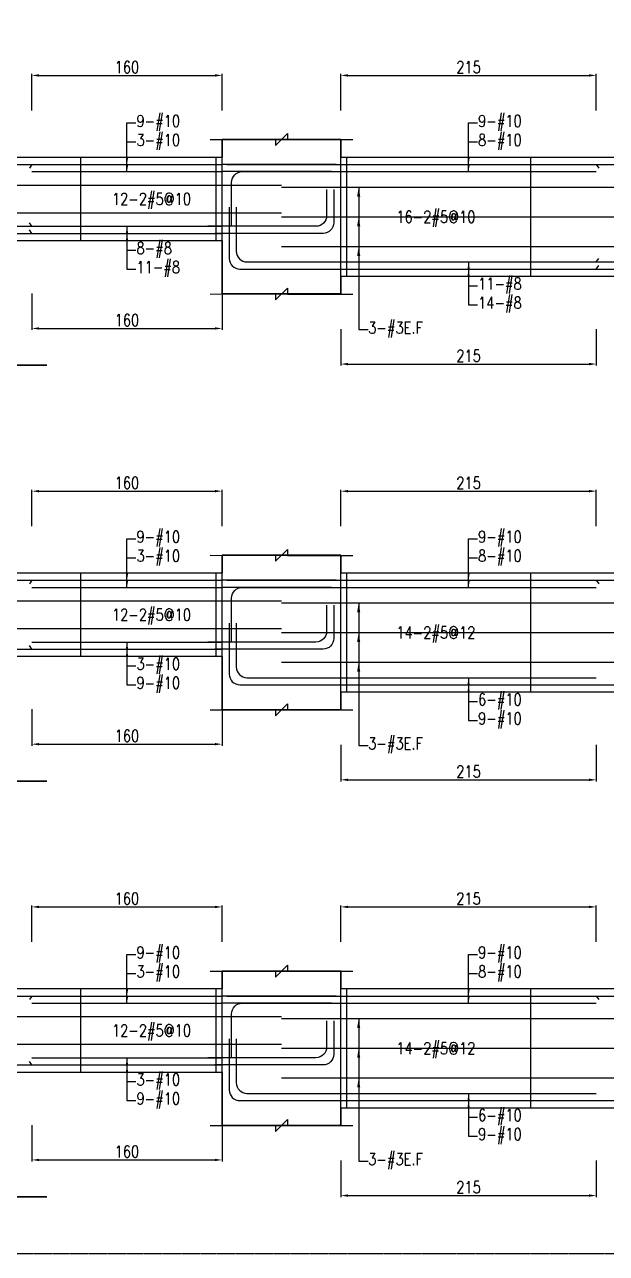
# Model space of a CAD drawing. Header units: millimetres. Extents: x 0 to 84580, y -12276 to 4373.
# Drawn here: x 36564 to 37054, y 0 to 1034 of the extents above; entities that cross this region are included whole.
import ezdxf
from ezdxf.enums import TextEntityAlignment as Align

# ---------------------------------------------------------------- set-up
doc = ezdxf.new("R2010")
doc.units = ezdxf.units.MM
doc.header["$MEASUREMENT"] = 0
doc.linetypes.add('CENTER', pattern=[2, 1.25, -0.25, 0.25, -0.25])
for name, color, linetype in [('S-DIM', 2, 'Continuous'), ('S-GRID', 1, 'CENTER'), ('S-LEADER', 2, 'Continuous'), ('S-RC', 130, 'Continuous'), ('S-REINF', 6, 'Continuous'), ('S-TEXT', 2, 'Continuous')]:
    doc.layers.add(name, color=color, linetype=linetype)
doc.styles.add('CS4', font='romans.shx', dxfattribs={"width": 0.8, "bigfont": 'lsp.shx'})
doc.styles.get("Standard").update_dxf_attribs({"font": 'arial.ttf'})
doc.dimstyles.new('ISO-25', dxfattribs={"dimtxt": 2.5, "dimasz": 2.5, "dimexe": 1.25, "dimexo": 0.625, "dimtad": 1, "dimtxsty": 'Standard', "dimcen": 2.5, "dimadec": 0, "dimazin": 0, "dimtfac": 1, "dimtmove": 0, "dimatfit": 3, "dimfxl": 0, "dimarcsym": 0})

# ---------------------------------------------------------------- blocks, each defined once
blk = doc.blocks.new('*D378')
at = {"layer": 'DEFPOINTS', "color": 0, "transparency": 16777216}
for p in [(36730, 291.7), (36570, 261.7), (36730, 261.7)]:
    blk.add_point(p, dxfattribs=at)
at = {"layer": 'S-DIM', "color": 0, "lineweight": -2, "transparency": 16777216}
for p, q in [((36570, 262.3), (36570, 292.9)), ((36576, 291.7), (36724, 291.7)), ((36730, 262.3), (36730, 292.9))]:
    blk.add_line(p, q, dxfattribs=at)
at = {"layer": 'S-DIM', "color": 0, "transparency": 16777216}
for points in [[(36576, 292.7), (36576, 290.7), (36570, 291.7)], [(36724, 292.7), (36724, 290.7), (36730, 291.7)]]:
    blk.add_solid(points, dxfattribs=at)
at = {"layer": 'S-DIM', "color": 0, "transparency": 16777216, "insert": (36650, 298.7), "char_height": 10, "attachment_point": 5, "style": 'CS4'}
blk.add_mtext('160', dxfattribs=at)
blk = doc.blocks.new('*D380')
at = {"layer": 'DEFPOINTS', "color": 0, "transparency": 16777216}
for p in [(36570, 108.7), (36730, 108.7), (36730, 78.7)]:
    blk.add_point(p, dxfattribs=at)
at = {"layer": 'S-DIM', "color": 0, "lineweight": -2, "transparency": 16777216}
for p, q in [((36570, 108.1), (36570, 77.4)), ((36730, 108.1), (36730, 77.4)), ((36576, 78.7), (36724, 78.7))]:
    blk.add_line(p, q, dxfattribs=at)
at = {"layer": 'S-DIM', "color": 0, "transparency": 16777216}
for points in [[(36576, 79.7), (36576, 77.7), (36570, 78.7)], [(36724, 79.7), (36724, 77.7), (36730, 78.7)]]:
    blk.add_solid(points, dxfattribs=at)
at = {"layer": 'S-DIM', "color": 0, "transparency": 16777216, "insert": (36650, 85.7), "char_height": 10, "attachment_point": 5, "style": 'CS4'}
blk.add_mtext('160', dxfattribs=at)
blk = doc.blocks.new('*D382')
at = {"layer": 'DEFPOINTS', "color": 0, "transparency": 16777216}
for p in [(36730, 641.7), (36570, 611.7), (36730, 611.7)]:
    blk.add_point(p, dxfattribs=at)
at = {"layer": 'S-DIM', "color": 0, "lineweight": -2, "transparency": 16777216}
for p, q in [((36570, 612.3), (36570, 642.9)), ((36576, 641.7), (36724, 641.7)), ((36730, 612.3), (36730, 642.9))]:
    blk.add_line(p, q, dxfattribs=at)
at = {"layer": 'S-DIM', "color": 0, "transparency": 16777216}
for points in [[(36576, 642.7), (36576, 640.7), (36570, 641.7)], [(36724, 642.7), (36724, 640.7), (36730, 641.7)]]:
    blk.add_solid(points, dxfattribs=at)
at = {"layer": 'S-DIM', "color": 0, "transparency": 16777216, "insert": (36650, 648.7), "char_height": 10, "attachment_point": 5, "style": 'CS4'}
blk.add_mtext('160', dxfattribs=at)
blk = doc.blocks.new('*D384')
at = {"layer": 'DEFPOINTS', "color": 0, "transparency": 16777216}
for p in [(36570, 458.7), (36730, 458.7), (36730, 428.7)]:
    blk.add_point(p, dxfattribs=at)
at = {"layer": 'S-DIM', "color": 0, "lineweight": -2, "transparency": 16777216}
for p, q in [((36570, 458.1), (36570, 427.4)), ((36730, 458.1), (36730, 427.4)), ((36576, 428.7), (36724, 428.7))]:
    blk.add_line(p, q, dxfattribs=at)
at = {"layer": 'S-DIM', "color": 0, "transparency": 16777216}
for points in [[(36576, 429.7), (36576, 427.7), (36570, 428.7)], [(36724, 429.7), (36724, 427.7), (36730, 428.7)]]:
    blk.add_solid(points, dxfattribs=at)
at = {"layer": 'S-DIM', "color": 0, "transparency": 16777216, "insert": (36650, 435.7), "char_height": 10, "attachment_point": 5, "style": 'CS4'}
blk.add_mtext('160', dxfattribs=at)
blk = doc.blocks.new('*D386')
at = {"layer": 'DEFPOINTS', "color": 0, "transparency": 16777216}
for p in [(36730, 991.7), (36570, 961.7), (36730, 961.7)]:
    blk.add_point(p, dxfattribs=at)
at = {"layer": 'S-DIM', "color": 0, "lineweight": -2, "transparency": 16777216}
for p, q in [((36570, 962.3), (36570, 992.9)), ((36576, 991.7), (36724, 991.7)), ((36730, 962.3), (36730, 992.9))]:
    blk.add_line(p, q, dxfattribs=at)
at = {"layer": 'S-DIM', "color": 0, "transparency": 16777216}
for points in [[(36576, 992.7), (36576, 990.7), (36570, 991.7)], [(36724, 992.7), (36724, 990.7), (36730, 991.7)]]:
    blk.add_solid(points, dxfattribs=at)
at = {"layer": 'S-DIM', "color": 0, "transparency": 16777216, "insert": (36650, 998.7), "char_height": 10, "attachment_point": 5, "style": 'CS4'}
blk.add_mtext('160', dxfattribs=at)
blk = doc.blocks.new('*D344')
at = {"layer": 'DEFPOINTS', "color": 0, "transparency": 16777216}
for p in [(36570, 808.7), (36730, 808.7), (36730, 778.7)]:
    blk.add_point(p, dxfattribs=at)
at = {"layer": 'S-DIM', "color": 0, "lineweight": -2, "transparency": 16777216}
for p, q in [((36570, 808.1), (36570, 777.4)), ((36730, 808.1), (36730, 777.4)), ((36576, 778.7), (36724, 778.7))]:
    blk.add_line(p, q, dxfattribs=at)
at = {"layer": 'S-DIM', "color": 0, "transparency": 16777216}
for points in [[(36576, 779.7), (36576, 777.7), (36570, 778.7)], [(36724, 779.7), (36724, 777.7), (36730, 778.7)]]:
    blk.add_solid(points, dxfattribs=at)
at = {"layer": 'S-DIM', "color": 0, "transparency": 16777216, "insert": (36650, 785.7), "char_height": 10, "attachment_point": 5, "style": 'CS4'}
blk.add_mtext('160', dxfattribs=at)
blk = doc.blocks.new('*D357')
at = {"layer": 'DEFPOINTS', "color": 0, "transparency": 16777216}
for p in [(37045, 291.7), (36830, 261.7), (37045, 261.7)]:
    blk.add_point(p, dxfattribs=at)
at = {"layer": 'S-DIM', "color": 0, "lineweight": -2, "transparency": 16777216}
for p, q in [((36830, 262.3), (36830, 292.9)), ((36836, 291.7), (37039, 291.7)), ((37045, 262.3), (37045, 292.9))]:
    blk.add_line(p, q, dxfattribs=at)
at = {"layer": 'S-DIM', "color": 0, "transparency": 16777216}
for points in [[(36836, 292.7), (36836, 290.7), (36830, 291.7)], [(37039, 292.7), (37039, 290.7), (37045, 291.7)]]:
    blk.add_solid(points, dxfattribs=at)
at = {"layer": 'S-DIM', "color": 0, "transparency": 16777216, "insert": (36937.5, 298.7), "char_height": 10, "attachment_point": 5, "style": 'CS4'}
blk.add_mtext('215', dxfattribs=at)
blk = doc.blocks.new('*D359')
at = {"layer": 'DEFPOINTS', "color": 0, "transparency": 16777216}
for p in [(36830, 78.7), (37045, 78.7), (37045, 48.7)]:
    blk.add_point(p, dxfattribs=at)
at = {"layer": 'S-DIM', "color": 0, "lineweight": -2, "transparency": 16777216}
for p, q in [((36830, 78.1), (36830, 47.4)), ((37045, 78.1), (37045, 47.4)), ((36836, 48.7), (37039, 48.7))]:
    blk.add_line(p, q, dxfattribs=at)
at = {"layer": 'S-DIM', "color": 0, "transparency": 16777216}
for points in [[(36836, 49.7), (36836, 47.7), (36830, 48.7)], [(37039, 49.7), (37039, 47.7), (37045, 48.7)]]:
    blk.add_solid(points, dxfattribs=at)
at = {"layer": 'S-DIM', "color": 0, "transparency": 16777216, "insert": (36937.5, 55.7), "char_height": 10, "attachment_point": 5, "style": 'CS4'}
blk.add_mtext('215', dxfattribs=at)
blk = doc.blocks.new('*D361')
at = {"layer": 'DEFPOINTS', "color": 0, "transparency": 16777216}
for p in [(37045, 641.7), (36830, 611.7), (37045, 611.7)]:
    blk.add_point(p, dxfattribs=at)
at = {"layer": 'S-DIM', "color": 0, "lineweight": -2, "transparency": 16777216}
for p, q in [((36830, 612.3), (36830, 642.9)), ((36836, 641.7), (37039, 641.7)), ((37045, 612.3), (37045, 642.9))]:
    blk.add_line(p, q, dxfattribs=at)
at = {"layer": 'S-DIM', "color": 0, "transparency": 16777216}
for points in [[(36836, 642.7), (36836, 640.7), (36830, 641.7)], [(37039, 642.7), (37039, 640.7), (37045, 641.7)]]:
    blk.add_solid(points, dxfattribs=at)
at = {"layer": 'S-DIM', "color": 0, "transparency": 16777216, "insert": (36937.5, 648.7), "char_height": 10, "attachment_point": 5, "style": 'CS4'}
blk.add_mtext('215', dxfattribs=at)
blk = doc.blocks.new('*D363')
at = {"layer": 'DEFPOINTS', "color": 0, "transparency": 16777216}
for p in [(36830, 428.7), (37045, 428.7), (37045, 398.7)]:
    blk.add_point(p, dxfattribs=at)
at = {"layer": 'S-DIM', "color": 0, "lineweight": -2, "transparency": 16777216}
for p, q in [((36830, 428.1), (36830, 397.4)), ((37045, 428.1), (37045, 397.4)), ((36836, 398.7), (37039, 398.7))]:
    blk.add_line(p, q, dxfattribs=at)
at = {"layer": 'S-DIM', "color": 0, "transparency": 16777216}
for points in [[(36836, 399.7), (36836, 397.7), (36830, 398.7)], [(37039, 399.7), (37039, 397.7), (37045, 398.7)]]:
    blk.add_solid(points, dxfattribs=at)
at = {"layer": 'S-DIM', "color": 0, "transparency": 16777216, "insert": (36937.5, 405.7), "char_height": 10, "attachment_point": 5, "style": 'CS4'}
blk.add_mtext('215', dxfattribs=at)
blk = doc.blocks.new('*D371')
at = {"layer": 'DEFPOINTS', "color": 0, "transparency": 16777216}
for p in [(37045, 991.7), (36830, 961.7), (37045, 961.7)]:
    blk.add_point(p, dxfattribs=at)
at = {"layer": 'S-DIM', "color": 0, "lineweight": -2, "transparency": 16777216}
for p, q in [((36830, 962.3), (36830, 992.9)), ((36836, 991.7), (37039, 991.7)), ((37045, 962.3), (37045, 992.9))]:
    blk.add_line(p, q, dxfattribs=at)
at = {"layer": 'S-DIM', "color": 0, "transparency": 16777216}
for points in [[(36836, 992.7), (36836, 990.7), (36830, 991.7)], [(37039, 992.7), (37039, 990.7), (37045, 991.7)]]:
    blk.add_solid(points, dxfattribs=at)
at = {"layer": 'S-DIM', "color": 0, "transparency": 16777216, "insert": (36937.5, 998.7), "char_height": 10, "attachment_point": 5, "style": 'CS4'}
blk.add_mtext('215', dxfattribs=at)
blk = doc.blocks.new('*D373')
at = {"layer": 'DEFPOINTS', "color": 0, "transparency": 16777216}
for p in [(36830, 778.7), (37045, 778.7), (37045, 748.7)]:
    blk.add_point(p, dxfattribs=at)
at = {"layer": 'S-DIM', "color": 0, "lineweight": -2, "transparency": 16777216}
for p, q in [((36830, 778.1), (36830, 747.4)), ((37045, 778.1), (37045, 747.4)), ((36836, 748.7), (37039, 748.7))]:
    blk.add_line(p, q, dxfattribs=at)
at = {"layer": 'S-DIM', "color": 0, "transparency": 16777216}
for points in [[(36836, 749.7), (36836, 747.7), (36830, 748.7)], [(37039, 749.7), (37039, 747.7), (37045, 748.7)]]:
    blk.add_solid(points, dxfattribs=at)
at = {"layer": 'S-DIM', "color": 0, "transparency": 16777216, "insert": (36937.5, 755.7), "char_height": 10, "attachment_point": 5, "style": 'CS4'}
blk.add_mtext('215', dxfattribs=at)

msp = doc.modelspace()

# ---------------------------------------------------------------- linework, layer by layer
at = {"layer": 'S-GRID'}
msp.add_lwpolyline([(35832, 0), (39061, 0), (39061, 2069), (35832, 2069), (35832, 0)], dxfattribs=at)
at = {"layer": 'S-RC'}
for points in [[(36720.028, 937.688), (36775.028, 937.678), (36775.027, 932.678), (36785.029, 942.676), (36785.028, 937.676), (36840.028, 937.665)], [(36720.028, 937.688), (36775.028, 937.678), (36775.027, 932.678), (36785.029, 942.676), (36785.028, 937.676), (36840.028, 937.665)], [(36730.028, 852.688), (36730.028, 807.688), (36830.028, 807.688), (36830.028, 937.688), (36730.028, 937.688), (36730.028, 922.688)], [(36830.028, 822.688), (36830.028, 807.688), (36730.028, 807.688), (36730.028, 937.688), (36830.028, 937.688), (36830.028, 922.688)], [(36730.028, 922.688), (36255.028, 922.688)], [(37470.028, 922.688), (36830.028, 922.688)], [(36255.028, 852.688), (36730.028, 852.688)], [(36830.028, 822.688), (37470.028, 822.688)], [(36720.028, 807.688), (36775.028, 807.678), (36775.027, 802.678), (36785.029, 812.676), (36785.028, 807.676), (36840.028, 807.665)], [(36720.028, 807.688), (36775.028, 807.678), (36775.027, 802.678), (36785.029, 812.676), (36785.028, 807.676), (36840.028, 807.665)], [(36492.528, 747.688), (36582.528, 747.688), (36402.528, 747.688)], [(36720.028, 587.688), (36775.028, 587.678), (36775.027, 582.678), (36785.029, 592.676), (36785.028, 587.676), (36840.028, 587.665)], [(36720.028, 587.688), (36775.028, 587.678), (36775.027, 582.678), (36785.029, 592.676), (36785.028, 587.676), (36840.028, 587.665)], [(36730.028, 502.688), (36730.028, 457.688), (36830.028, 457.688), (36830.028, 587.688), (36730.028, 587.688), (36730.028, 572.688)], [(36830.028, 472.688), (36830.028, 457.688), (36730.028, 457.688), (36730.028, 587.688), (36830.028, 587.688), (36830.028, 572.688)], [(36730.028, 572.688), (36255.028, 572.688)], [(37470.028, 572.688), (36830.028, 572.688)], [(36255.028, 502.688), (36730.028, 502.688)], [(36830.028, 472.688), (37470.028, 472.688)], [(36720.028, 457.688), (36775.028, 457.678), (36775.027, 452.678), (36785.029, 462.676), (36785.028, 457.676), (36840.028, 457.665)], [(36720.028, 457.688), (36775.028, 457.678), (36775.027, 452.678), (36785.029, 462.676), (36785.028, 457.676), (36840.028, 457.665)], [(36492.528, 397.688), (36582.528, 397.688), (36402.528, 397.688)], [(36720.028, 237.688), (36775.028, 237.678), (36775.027, 232.678), (36785.029, 242.676), (36785.028, 237.676), (36840.028, 237.665)], [(36720.028, 237.688), (36775.028, 237.678), (36775.027, 232.678), (36785.029, 242.676), (36785.028, 237.676), (36840.028, 237.665)], [(36730.028, 152.688), (36730.028, 107.688), (36830.028, 107.688), (36830.028, 237.688), (36730.028, 237.688), (36730.028, 222.688)], [(36830.028, 122.688), (36830.028, 107.688), (36730.028, 107.688), (36730.028, 237.688), (36830.028, 237.688), (36830.028, 222.688)], [(36730.028, 222.688), (36255.028, 222.688)], [(37470.028, 222.688), (36830.028, 222.688)], [(36255.028, 152.688), (36730.028, 152.688)], [(36830.028, 122.688), (37470.028, 122.688)], [(36720.028, 107.688), (36775.028, 107.678), (36775.027, 102.678), (36785.029, 112.676), (36785.028, 107.676), (36840.028, 107.665)], [(36720.028, 107.688), (36775.028, 107.678), (36775.027, 102.678), (36785.029, 112.676), (36785.028, 107.676), (36840.028, 107.665)], [(36492.528, 47.688), (36582.528, 47.688), (36402.528, 47.688)]]:
    msp.add_lwpolyline(points, dxfattribs=at)
at = {"layer": 'S-REINF', "color": 1}
for points in [[(36611.278, 852.688), (36611.278, 922.688)], [(36725.028, 852.688), (36725.028, 922.688)], [(36835.028, 822.688), (36835.028, 922.688)], [(36990.028, 822.688), (36990.028, 922.688)], [(36205.028, 899.355), (36780.028, 899.355)], [(36780.028, 897.688), (37520.028, 897.688)], [(36205.028, 876.022), (36780.028, 876.022)], [(36780.028, 872.688), (37520.028, 872.688)], [(36780.028, 847.688), (37520.028, 847.688)], [(36611.278, 502.688), (36611.278, 572.688)], [(36725.028, 502.688), (36725.028, 572.688)], [(36835.028, 472.688), (36835.028, 572.688)], [(36990.028, 472.688), (36990.028, 572.688)], [(36205.028, 549.355), (36780.028, 549.355)], [(36780.028, 547.688), (37520.028, 547.688)], [(36205.028, 526.022), (36780.028, 526.022)], [(36780.028, 522.688), (37520.028, 522.688)], [(36780.028, 497.688), (37520.028, 497.688)], [(36611.278, 152.688), (36611.278, 222.688)], [(36725.028, 152.688), (36725.028, 222.688)], [(36835.028, 122.688), (36835.028, 222.688)], [(36990.028, 122.688), (36990.028, 222.688)], [(36205.028, 199.355), (36780.028, 199.355)], [(36780.028, 197.688), (37520.028, 197.688)], [(36205.028, 176.022), (36780.028, 176.022)], [(36780.028, 172.688), (37520.028, 172.688)], [(36780.028, 147.688), (37520.028, 147.688)]]:
    msp.add_lwpolyline(points, dxfattribs=at)
at = {"layer": 'S-REINF'}
for points in [[(36415.028, 916.688), (36570.028, 916.688)], [(36570.028, 916.688), (36568.028, 913.688)], [(36570.028, 916.688), (36730.028, 916.688)], [(36570.028, 910.688), (36730.028, 910.688)], [(36826.028, 916.688), (36730.028, 916.688)], [(36822.028, 910.688), (36730.028, 910.688)], [(36734.028, 916.688), (36830.028, 916.688)], [(36830.028, 916.688), (37045.028, 916.688)], [(36830.028, 910.688), (37045.028, 910.688)], [(37045.028, 916.688), (37047.028, 913.688)], [(37045.028, 916.688), (37255.028, 916.688)], [(36415.028, 864.688), (36570.028, 864.688)], [(36415.028, 858.688), (36570.028, 858.688)], [(36570.028, 864.688), (36568.028, 867.688)], [(36570.028, 858.688), (36568.028, 861.688)], [(36570.028, 864.688), (36730.028, 864.688)], [(36570.028, 858.688), (36730.028, 858.688)], [(36830.028, 834.688), (37045.028, 834.688)], [(36830.028, 828.688), (37045.028, 828.688)], [(37045.028, 834.688), (37047.028, 837.688)], [(37045.028, 834.688), (37255.028, 834.688)], [(37045.028, 828.688), (37047.028, 831.688)], [(37045.028, 828.688), (37255.028, 828.688)], [(36415.028, 566.688), (36570.028, 566.688)], [(36570.028, 566.688), (36568.028, 563.688)], [(36570.028, 566.688), (36730.028, 566.688)], [(36570.028, 560.688), (36730.028, 560.688)], [(36826.028, 566.688), (36730.028, 566.688)], [(36822.028, 560.688), (36730.028, 560.688)], [(36734.028, 566.688), (36830.028, 566.688)], [(36830.028, 566.688), (37045.028, 566.688)], [(36830.028, 560.688), (37045.028, 560.688)], [(37045.028, 566.688), (37047.028, 563.688)], [(37045.028, 566.688), (37255.028, 566.688)], [(36415.028, 508.688), (36570.028, 508.688)], [(36570.028, 508.688), (36568.028, 511.688)], [(36570.028, 514.688), (36730.028, 514.688)], [(36570.028, 508.688), (36730.028, 508.688)], [(36830.028, 484.688), (37045.028, 484.688)], [(36830.028, 478.688), (37045.028, 478.688)], [(37045.028, 478.688), (37255.028, 478.688)], [(36415.028, 216.688), (36570.028, 216.688)], [(36570.028, 216.688), (36568.028, 213.688)], [(36570.028, 216.688), (36730.028, 216.688)], [(36570.028, 210.688), (36730.028, 210.688)], [(36826.028, 216.688), (36730.028, 216.688)], [(36822.028, 210.688), (36730.028, 210.688)], [(36734.028, 216.688), (36830.028, 216.688)], [(36830.028, 216.688), (37045.028, 216.688)], [(36830.028, 210.688), (37045.028, 210.688)], [(37045.028, 216.688), (37047.028, 213.688)], [(37045.028, 216.688), (37255.028, 216.688)], [(36415.028, 158.688), (36570.028, 158.688)], [(36570.028, 158.688), (36568.028, 161.688)], [(36570.028, 164.688), (36730.028, 164.688)], [(36570.028, 158.688), (36730.028, 158.688)], [(36830.028, 134.688), (37045.028, 134.688)], [(36830.028, 128.688), (37045.028, 128.688)], [(37045.028, 128.688), (37255.028, 128.688)]]:
    msp.add_lwpolyline(points, dxfattribs=at)
for points in [[(36738.028, 864.688), (36738.028, 901.688, -0.41421356), (36747.028, 910.688), (36830.028, 910.688)], [(36818.028, 895.688), (36818.028, 873.688, -0.41421356), (36809.028, 864.688), (36718.028, 864.688)], [(36824.028, 895.688), (36824.028, 867.688, -0.41421356), (36815.028, 858.688), (36724.028, 858.688)], [(36736.028, 880.688), (36736.028, 837.688, 0.41421356), (36745.028, 828.688), (36830.028, 828.688)], [(36742.028, 880.688), (36742.028, 843.688, 0.41421356), (36751.028, 834.688), (36830.028, 834.688)], [(36738.028, 514.688), (36738.028, 551.688, -0.41421356), (36747.028, 560.688), (36830.028, 560.688)], [(36818.028, 545.688), (36818.028, 523.688, -0.41421356), (36809.028, 514.688), (36718.028, 514.688)], [(36824.028, 545.688), (36824.028, 517.688, -0.41421356), (36815.028, 508.688), (36724.028, 508.688)], [(36736.028, 530.688), (36736.028, 487.688, 0.41421356), (36745.028, 478.688), (36830.028, 478.688)], [(36742.028, 530.688), (36742.028, 493.688, 0.41421356), (36751.028, 484.688), (36830.028, 484.688)], [(36738.028, 164.688), (36738.028, 201.688, -0.41421356), (36747.028, 210.688), (36830.028, 210.688)], [(36818.028, 195.688), (36818.028, 173.688, -0.41421356), (36809.028, 164.688), (36718.028, 164.688)], [(36824.028, 195.688), (36824.028, 167.688, -0.41421356), (36815.028, 158.688), (36724.028, 158.688)], [(36736.028, 180.688), (36736.028, 137.688, 0.41421356), (36745.028, 128.688), (36830.028, 128.688)], [(36742.028, 180.688), (36742.028, 143.688, 0.41421356), (36751.028, 134.688), (36830.028, 134.688)]]:
    msp.add_lwpolyline(points, format="xyb", dxfattribs=at)

# ---------------------------------------------------------------- texts
at = {"layer": 'S-LEADER', "char_height": 10, "attachment_point": 4, "style": 'CS4'}
for s, insert in [('9-#10', (36658.028, 951.688)), ('9-#10', (36945.528, 951.688)), ('3-#10', (36658.028, 935.688)), ('8-#10', (36945.528, 935.688)), ('8-#8', (36658.028, 844.688)), ('11-#8', (36658.028, 828.688)), ('11-#8', (36945.528, 814.688)), ('14-#8', (36945.528, 798.688)), ('9-#10', (36658.028, 601.688)), ('9-#10', (36945.528, 601.688)), ('3-#10', (36658.028, 585.688)), ('8-#10', (36945.528, 585.688)), ('3-#10', (36658.028, 494.688)), ('9-#10', (36658.028, 478.688)), ('6-#10', (36945.528, 464.688)), ('9-#10', (36945.528, 448.688)), ('9-#10', (36658.028, 251.688)), ('9-#10', (36945.528, 251.688)), ('3-#10', (36658.028, 235.688)), ('8-#10', (36945.528, 235.688)), ('3-#10', (36658.028, 144.688)), ('9-#10', (36658.028, 128.688)), ('6-#10', (36945.528, 114.688)), ('9-#10', (36945.528, 98.688))]:
    msp.add_mtext(s, dxfattribs=dict(at, insert=insert))
at = {"layer": 'S-LEADER', "color": 3, "char_height": 10, "attachment_point": 4, "style": 'CS4'}
for insert in [(36853.028, 777.688), (36853.028, 427.688), (36853.028, 77.688)]:
    msp.add_mtext('3-#3E.F', dxfattribs=dict(at, insert=insert))
at = {"layer": 'S-TEXT', "color": 1, "style": 'CS4', "width": 0.8}
for s, p in [('12-2#5@10', (36670.653, 882.688)), ('16-2#5@10', (36910.028, 867.688)), ('12-2#5@10', (36670.653, 532.688)), ('14-2#5@12', (36910.028, 517.688)), ('12-2#5@10', (36670.653, 182.688)), ('14-2#5@12', (36910.028, 167.688))]:
    msp.add_text(s, height=10, dxfattribs=at).set_placement(p, align=Align.CENTER)

# ---------------------------------------------------------------- dimensions: what is measured, and where the dimension line sits
at = {"layer": 'S-DIM'}
for p1, p2, distance, picture, middle in [((36570.028, 961.688), (36730.028, 961.688), 30, '*D386', (36650.028, 998.688)), ((36830.028, 961.688), (37045.028, 961.688), 30, '*D371', (36937.528, 998.688)), ((36570.028, 808.688), (36730.028, 808.688), -30, '*D344', (36650.028, 785.688)), ((36830.028, 778.688), (37045.028, 778.688), -30, '*D373', (36937.528, 755.688)), ((36570.028, 611.688), (36730.028, 611.688), 30, '*D382', (36650.028, 648.688)), ((36830.028, 611.688), (37045.028, 611.688), 30, '*D361', (36937.528, 648.688)), ((36570.028, 458.688), (36730.028, 458.688), -30, '*D384', (36650.028, 435.688)), ((36830.028, 428.688), (37045.028, 428.688), -30, '*D363', (36937.528, 405.688)), ((36570.028, 261.688), (36730.028, 261.688), 30, '*D378', (36650.028, 298.688)), ((36830.028, 261.688), (37045.028, 261.688), 30, '*D357', (36937.528, 298.688)), ((36570.028, 108.688), (36730.028, 108.688), -30, '*D380', (36650.028, 85.688)), ((36830.028, 78.688), (37045.028, 78.688), -30, '*D359', (36937.528, 55.688))]:
    dim = msp.add_aligned_dim(p1=p1, p2=p2, distance=distance, dimstyle='ISO-25', override={"dimtxt": 10, "dimasz": 6, "dimgap": 2, "dimtxsty": 'CS4'}, dxfattribs=at)
    dim.commit()
    dim.dimension.update_dxf_attribs({"geometry": picture, "text_midpoint": middle})

# ---------------------------------------------------------------- leaders
at = {"layer": 'S-LEADER', "annotation_type": 0, "has_hookline": 1, "hookline_direction": 0}
for points, override, text_width in [([(36650.028, 916.688), (36650.028, 951.688), (36657.403, 951.688)], {"dimasz": 6, "dimtad": 0}, 38.476), ([(36937.528, 916.688), (36937.528, 951.688), (36944.903, 951.688)], {"dimasz": 6, "dimtad": 0}, 38.476), ([(36650.028, 910.688), (36650.028, 935.688), (36657.403, 935.688)], {"dimasz": 6, "dimtad": 0}, 38.476), ([(36937.528, 910.688), (36937.528, 935.688), (36944.903, 935.688)], {"dimasz": 6, "dimtad": 0}, 38.476), ([(36650.028, 864.688), (36650.028, 844.688), (36657.403, 844.688)], {"dimasz": 6, "dimtad": 0}, 30.857), ([(36650.028, 858.688), (36650.028, 828.688), (36657.403, 828.688)], {"dimasz": 6, "dimtad": 0}, 37.333), ([(36845.028, 847.688), (36845.028, 777.688), (36852.403, 777.688)], {"dimasz": 8, "dimtad": 0}, 49.524), ([(36937.528, 834.688), (36937.528, 814.688), (36944.903, 814.688)], {"dimasz": 6, "dimtad": 0}, 37.333), ([(36937.528, 828.688), (36937.528, 798.688), (36944.903, 798.688)], {"dimasz": 6, "dimtad": 0}, 37.333), ([(36650.028, 566.688), (36650.028, 601.688), (36657.403, 601.688)], {"dimasz": 6, "dimtad": 0}, 38.476), ([(36937.528, 566.688), (36937.528, 601.688), (36944.903, 601.688)], {"dimasz": 6, "dimtad": 0}, 38.476), ([(36650.028, 560.688), (36650.028, 585.688), (36657.403, 585.688)], {"dimasz": 6, "dimtad": 0}, 38.476), ([(36937.528, 560.688), (36937.528, 585.688), (36944.903, 585.688)], {"dimasz": 6, "dimtad": 0}, 38.476), ([(36650.028, 514.688), (36650.028, 494.688), (36657.403, 494.688)], {"dimasz": 6, "dimtad": 0}, 38.476), ([(36650.028, 508.688), (36650.028, 478.688), (36657.403, 478.688)], {"dimasz": 6, "dimtad": 0}, 38.476), ([(36845.028, 497.688), (36845.028, 427.688), (36852.403, 427.688)], {"dimasz": 8, "dimtad": 0}, 49.524), ([(36937.528, 484.688), (36937.528, 464.688), (36944.903, 464.688)], {"dimasz": 6, "dimtad": 0}, 38.095), ([(36937.528, 478.688), (36937.528, 448.688), (36944.903, 448.688)], {"dimasz": 6, "dimtad": 0}, 38.476), ([(36650.028, 216.688), (36650.028, 251.688), (36657.403, 251.688)], {"dimasz": 6, "dimtad": 0}, 38.476), ([(36937.528, 216.688), (36937.528, 251.688), (36944.903, 251.688)], {"dimasz": 6, "dimtad": 0}, 38.476), ([(36650.028, 210.688), (36650.028, 235.688), (36657.403, 235.688)], {"dimasz": 6, "dimtad": 0}, 38.476), ([(36937.528, 210.688), (36937.528, 235.688), (36944.903, 235.688)], {"dimasz": 6, "dimtad": 0}, 38.476), ([(36650.028, 164.688), (36650.028, 144.688), (36657.403, 144.688)], {"dimasz": 6, "dimtad": 0}, 38.476), ([(36650.028, 158.688), (36650.028, 128.688), (36657.403, 128.688)], {"dimasz": 6, "dimtad": 0}, 38.476), ([(36845.028, 147.688), (36845.028, 77.688), (36852.403, 77.688)], {"dimasz": 8, "dimtad": 0}, 49.524), ([(36937.528, 134.688), (36937.528, 114.688), (36944.903, 114.688)], {"dimasz": 6, "dimtad": 0}, 38.095), ([(36937.528, 128.688), (36937.528, 98.688), (36944.903, 98.688)], {"dimasz": 6, "dimtad": 0}, 38.476)]:
    msp.add_leader(points, dimstyle='ISO-25', override=override, dxfattribs=dict(at, text_width=text_width))
at = {"layer": 'S-LEADER'}
for points in [[(36845.028, 897.688), (36845.028, 777.688), (36853.028, 777.688)], [(36845.028, 872.688), (36845.028, 777.688), (36853.028, 777.688)], [(36845.028, 547.688), (36845.028, 427.688), (36853.028, 427.688)], [(36845.028, 522.688), (36845.028, 427.688), (36853.028, 427.688)], [(36845.028, 197.688), (36845.028, 77.688), (36853.028, 77.688)], [(36845.028, 172.688), (36845.028, 77.688), (36853.028, 77.688)]]:
    msp.add_leader(points, dimstyle='ISO-25', override={"dimasz": 8}, dxfattribs=at)

doc.saveas('drawing.dxf')
